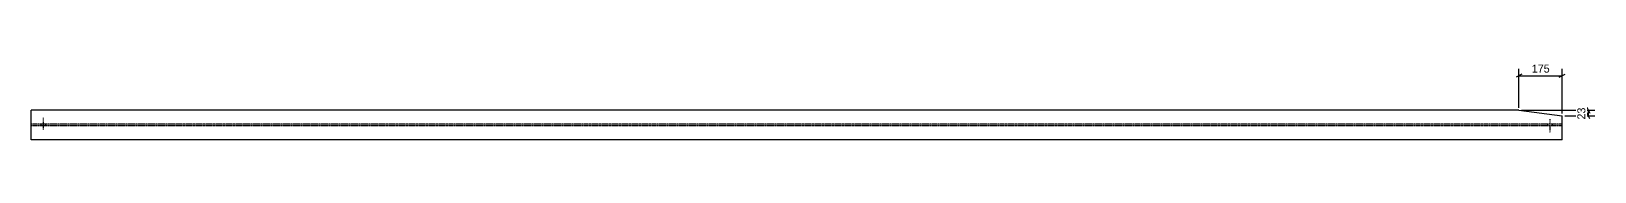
# Model space of a CAD drawing. Header units: millimetres. Extents: x 32 to 18085, y 32 to 565.
# Drawn here: x 32 to 6358, y 32 to 343 of the extents above; entities that cross this region are included whole.
import ezdxf

# ---------------------------------------------------------------- set-up
doc = ezdxf.new("R2010")
doc.units = ezdxf.units.MM
doc.linetypes.add('DXK_LINE_DOT2', pattern=[3.9198, 1.9599, -1.9599])
doc.linetypes.add('DXK_LINE_DOT4', pattern=[0.9408, 0.4704, -0.4704])
doc.styles.add('Comic Sans MS', font='COMIC.TTF', dxfattribs={"height": 0.2})

msp = doc.modelspace()

# ---------------------------------------------------------------- linework, layer by layer
at = {"color": 8, "linetype": 'Continuous'}
for p, q in [((6051.1, 162), (6051.1, 320.4)), ((6226.3, 139), (6226.3, 320.4)), ((6063.1, 298), (6039.1, 286)), ((6051.1, 292), (6226.3, 292)), ((6214.3, 286), (6238.3, 298)), ((6061.1, 152), (6357.6, 152)), ((6236.3, 129), (6357.6, 129)), ((6326, 164), (6338, 140)), ((6338, 117), (6326, 141)), ((6332, 129), (6332, 152))]:
    msp.add_line(p, q, dxfattribs=at)
at = {"color": 7, "linetype": 'Continuous'}
for p, q in [((6051.1, 152), (32, 152)), ((32, 32), (32, 152)), ((6051.1, 152), (6226.3, 129)), ((6226.3, 32), (6226.3, 129)), ((6226.3, 32), (32, 32))]:
    msp.add_line(p, q, dxfattribs=at)
at = {"color": 7, "linetype": 'DXK_LINE_DOT4'}
for p, q in [((6226.3, 95.1), (32, 95.1)), ((6226.3, 88.9), (32, 88.9))]:
    msp.add_line(p, q, dxfattribs=at)
at = {"color": 3, "linetype": 'DXK_LINE_DOT2'}
for p, q in [((72.5, 88.9), (72.5, 95.1)), ((72.5, 88.9), (72.5, 95.1)), ((72.5, 88.9), (72.5, 95.1)), ((82, 72.3), (82, 122.9)), ((82, 72.3), (82, 122.9)), ((82, 72.3), (82, 122.9)), ((91.5, 88.9), (91.5, 95.1)), ((91.5, 88.9), (91.5, 95.1)), ((91.5, 88.9), (91.5, 95.1)), ((6166.8, 95.1), (6166.8, 88.9)), ((6166.8, 95.1), (6166.8, 88.9)), ((6166.8, 95.1), (6166.8, 88.9)), ((6176.3, 115.7), (6176.3, 60.1)), ((6176.3, 115.7), (6176.3, 60.1)), ((6176.3, 115.7), (6176.3, 60.1)), ((6185.8, 95.1), (6185.8, 88.9)), ((6185.8, 95.1), (6185.8, 88.9)), ((6185.8, 95.1), (6185.8, 88.9))]:
    msp.add_line(p, q, dxfattribs=at)

# ---------------------------------------------------------------- next in the draw order: wipeouts: each hides what was drawn before it
at = {"color": 0}
for points in [[(6180.8, 298), (6180.8, 342.8), (6096.6, 342.8), (6096.6, 298)], [(6326, 173), (6281.2, 173), (6281.2, 108), (6326, 108)]]:
    msp.add_wipeout(points, dxfattribs=at)

# ---------------------------------------------------------------- next in the draw order: texts
at = {"color": 3, "style": 'Comic Sans MS'}
msp.add_text('175', height=32.38, dxfattribs=at).set_placement((6103, 304.4))
msp.add_text('23', height=32.38, rotation=90.00021, dxfattribs=at).set_placement((6319.6, 114.4))

doc.saveas('drawing.dxf')
